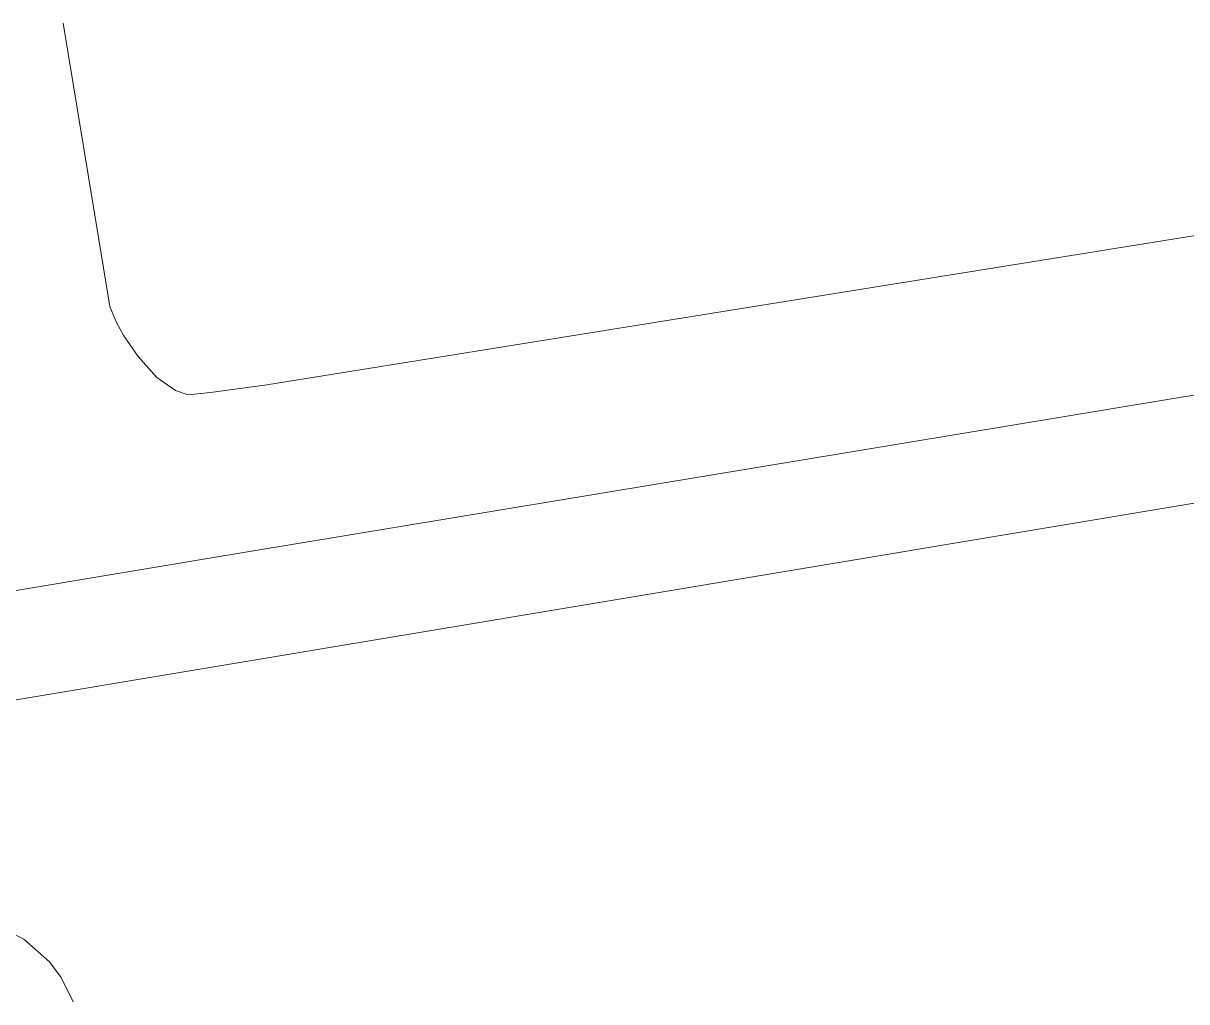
# Model space of a CAD drawing. Extents: x 2474 to 3317, y 1800 to 4862.
# Drawn here: x 2847.7 to 2900.1, y 3995.5 to 4039.6 of the extents above; entities that cross this region are included whole.
import ezdxf

# ---------------------------------------------------------------- set-up
doc = ezdxf.new("R2010")
doc.units = 0
doc.header["$MEASUREMENT"] = 0
doc.layers.add('ситуация', color=7, linetype='Continuous', lineweight=15)

msp = doc.modelspace()

# ---------------------------------------------------------------- linework, layer by layer
at = {"layer": 'ситуация', "linetype": 'Continuous', "lineweight": 18}
for p, q in [((2851.276, 4028.616), (2849.462, 4039.644)), ((2910.694, 4031.718), (2858.63, 4023.346)), ((2947.987, 4030.774), (2857.763, 4015.816)), ((2851.561, 4026.87), (2851.276, 4028.616)), ((2851.858, 4026.148), (2851.561, 4026.87)), ((2852.191, 4025.556), (2851.858, 4026.148)), ((2789.616, 3999.494), (2947.01, 4025.802)), ((2852.834, 4024.63), (2852.191, 4025.556)), ((2853.672, 4023.67), (2852.834, 4024.63)), ((2854.521, 4023.092), (2853.672, 4023.67)), ((2858.63, 4023.346), (2856.103, 4023.004)), ((2855.088, 4022.896), (2854.521, 4023.092)), ((2856.103, 4023.004), (2855.088, 4022.896)), ((2857.763, 4015.816), (2807.202, 4007.367)), ((2846.459, 3998.968), (2847.688, 3998.353)), ((2847.688, 3998.353), (2848.837, 3997.33)), ((2848.837, 3997.33), (2849.367, 3996.636)), ((2849.367, 3996.636), (2849.91, 3995.537))]:
    msp.add_line(p, q, dxfattribs=at)

doc.saveas('drawing.dxf')
